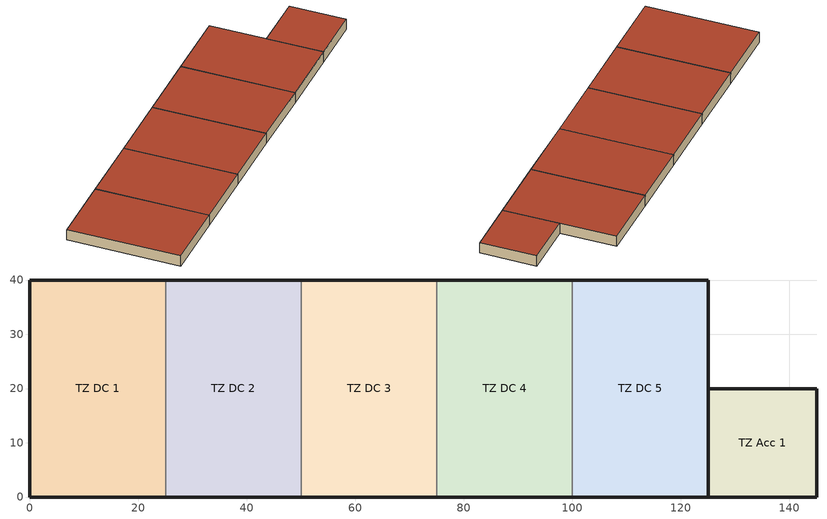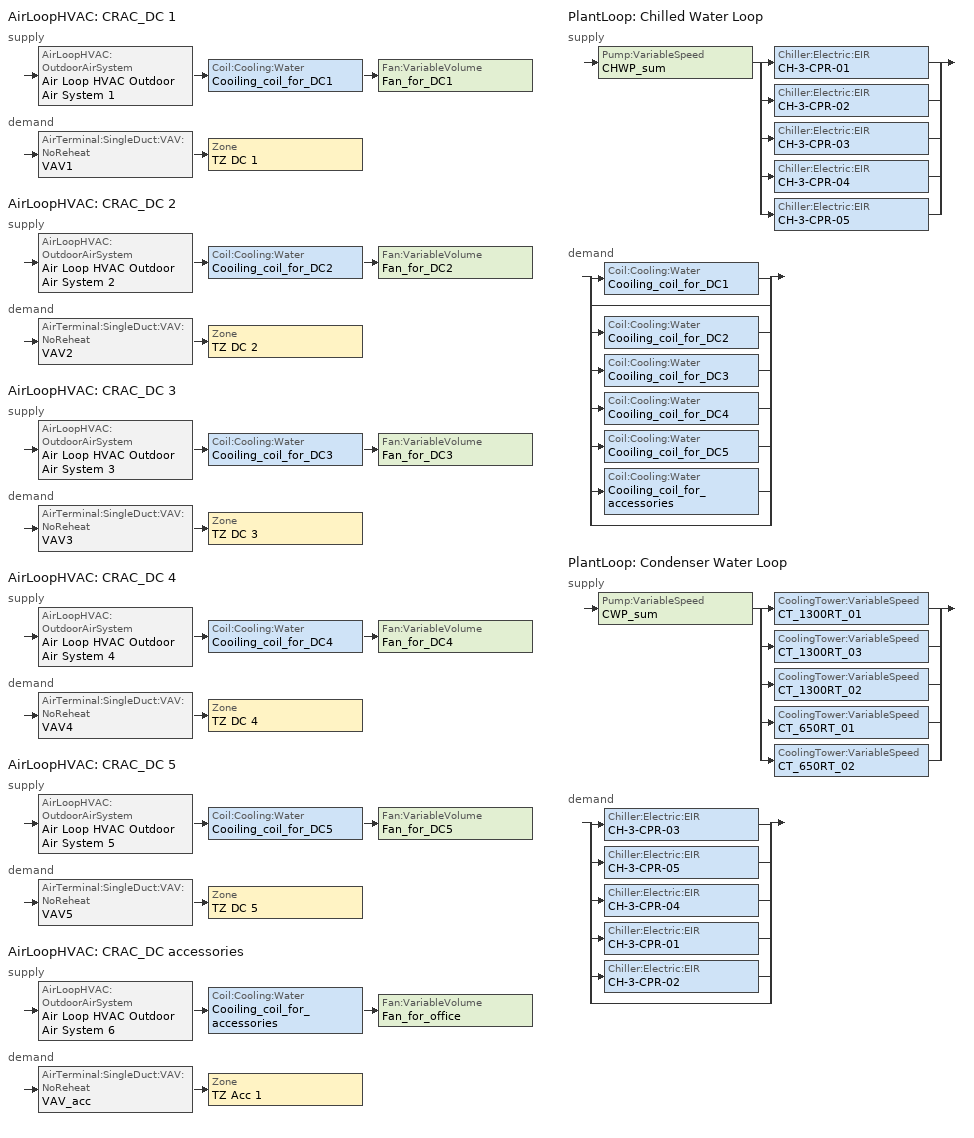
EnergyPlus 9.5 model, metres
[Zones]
TZ Acc 1
 floor ground (ExtSlabCarpet 4in ClimateZone 1-8): 145,20 145,0 125,0 125,20 z0
 wall outside (ASHRAE 189.1-2009 ExtWall Mass ClimateZone 5): 125,20 125,0 145,0 145,20 125,20 z0:4
 roof outside (ASHRAE 189.1-2009 ExtRoof IEAD ClimateZone 2-5): 145,0 145,20 125,20 125,0 z4
TZ DC 1
 floor ground (ExtSlabCarpet 4in ClimateZone 1-8): 25,40 25,0 0,0 0,40 z0
 wall outside (ASHRAE 189.1-2009 ExtWall Mass ClimateZone 5): 25,40 0,40 0,0 25,0 z0:4
 wall to TZ DC 2 (Interior Wall): 25,0 25,40 z0:4
 roof outside (ASHRAE 189.1-2009 ExtRoof IEAD ClimateZone 2-5): 25,0 25,40 0,40 0,0 z4
TZ DC 2
 floor ground (ExtSlabCarpet 4in ClimateZone 1-8): 50,40 50,0 25,0 25,40 z0
 wall outside (ASHRAE 189.1-2009 ExtWall Mass ClimateZone 5): 25,0 50,0 / 50,40 25,40 z0:4
 wall to TZ DC 3 (Interior Wall): 50,0 50,40 z0:4
 roof outside (ASHRAE 189.1-2009 ExtRoof IEAD ClimateZone 2-5): 50,0 50,40 25,40 25,0 z4
TZ DC 3
 floor ground (ExtSlabCarpet 4in ClimateZone 1-8): 75,40 75,0 50,0 50,40 z0
 wall outside (ASHRAE 189.1-2009 ExtWall Mass ClimateZone 5): 75,40 50,40 / 50,0 75,0 z0:4
 wall to TZ DC 4 (Interior Wall): 75,0 75,40 z0:4
 roof outside (ASHRAE 189.1-2009 ExtRoof IEAD ClimateZone 2-5): 75,0 75,40 50,40 50,0 z4
TZ DC 4
 floor ground (ExtSlabCarpet 4in ClimateZone 1-8): 100,40 100,0 75,0 75,40 z0
 wall outside (ASHRAE 189.1-2009 ExtWall Mass ClimateZone 5): 100,40 75,40 / 75,0 100,0 z0:4
 wall to TZ DC 5 (Interior Wall): 100,0 100,40 z0:4
 roof outside (ASHRAE 189.1-2009 ExtRoof IEAD ClimateZone 2-5): 100,0 100,40 75,40 75,0 z4
TZ DC 5
 floor ground (ExtSlabCarpet 4in ClimateZone 1-8): 125,40 125,0 100,0 100,40 z0
 wall outside (ASHRAE 189.1-2009 ExtWall Mass ClimateZone 5): 100,0 125,0 125,40 100,40 z0:4
 roof outside (ASHRAE 189.1-2009 ExtRoof IEAD ClimateZone 2-5): 125,0 125,40 100,40 100,0 z4
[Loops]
AirLoopHVAC 'CRAC_DC 1'
 supply: AirLoopHVAC:OutdoorAirSystem 'Air Loop HVAC Outdoor Air System 1' > Coil:Cooling:Water 'Cooiling_coil_for_DC1' > Fan:VariableVolume 'Fan_for_DC1'
 demand: AirTerminal:SingleDuct:VAV:NoReheat 'VAV1' > Zone 'TZ DC 1'
AirLoopHVAC 'CRAC_DC 2'
 supply: AirLoopHVAC:OutdoorAirSystem 'Air Loop HVAC Outdoor Air System 2' > Coil:Cooling:Water 'Cooiling_coil_for_DC2' > Fan:VariableVolume 'Fan_for_DC2'
 demand: AirTerminal:SingleDuct:VAV:NoReheat 'VAV2' > Zone 'TZ DC 2'
AirLoopHVAC 'CRAC_DC 3'
 supply: AirLoopHVAC:OutdoorAirSystem 'Air Loop HVAC Outdoor Air System 3' > Coil:Cooling:Water 'Cooiling_coil_for_DC3' > Fan:VariableVolume 'Fan_for_DC3'
 demand: AirTerminal:SingleDuct:VAV:NoReheat 'VAV3' > Zone 'TZ DC 3'
AirLoopHVAC 'CRAC_DC 4'
 supply: AirLoopHVAC:OutdoorAirSystem 'Air Loop HVAC Outdoor Air System 4' > Coil:Cooling:Water 'Cooiling_coil_for_DC4' > Fan:VariableVolume 'Fan_for_DC4'
 demand: AirTerminal:SingleDuct:VAV:NoReheat 'VAV4' > Zone 'TZ DC 4'
AirLoopHVAC 'CRAC_DC 5'
 supply: AirLoopHVAC:OutdoorAirSystem 'Air Loop HVAC Outdoor Air System 5' > Coil:Cooling:Water 'Cooiling_coil_for_DC5' > Fan:VariableVolume 'Fan_for_DC5'
 demand: AirTerminal:SingleDuct:VAV:NoReheat 'VAV5' > Zone 'TZ DC 5'
AirLoopHVAC 'CRAC_DC accessories'
 supply: AirLoopHVAC:OutdoorAirSystem 'Air Loop HVAC Outdoor Air System 6' > Coil:Cooling:Water 'Cooiling_coil_for_accessories' > Fan:VariableVolume 'Fan_for_office'
 demand: AirTerminal:SingleDuct:VAV:NoReheat 'VAV_acc' > Zone 'TZ Acc 1'
PlantLoop 'Chilled Water Loop'
 supply: Pump:VariableSpeed 'CHWP_sum' > split
  | Chiller:Electric:EIR 'CH-3-CPR-01'
  | Chiller:Electric:EIR 'CH-3-CPR-02'
  | Chiller:Electric:EIR 'CH-3-CPR-03'
  | Chiller:Electric:EIR 'CH-3-CPR-04'
  | Chiller:Electric:EIR 'CH-3-CPR-05'
 demand: split
  | Coil:Cooling:Water 'Cooiling_coil_for_DC1'
  | bypass
  | Coil:Cooling:Water 'Cooiling_coil_for_DC2'
  | Coil:Cooling:Water 'Cooiling_coil_for_DC3'
  | Coil:Cooling:Water 'Cooiling_coil_for_DC4'
  | Coil:Cooling:Water 'Cooiling_coil_for_DC5'
  | Coil:Cooling:Water 'Cooiling_coil_for_accessories'
  | bypass
PlantLoop 'Condenser Water Loop'
 supply: Pump:VariableSpeed 'CWP_sum' > split
  | CoolingTower:VariableSpeed 'CT_1300RT_01'
  | CoolingTower:VariableSpeed 'CT_1300RT_03'
  | CoolingTower:VariableSpeed 'CT_1300RT_02'
  | CoolingTower:VariableSpeed 'CT_650RT_01'
  | CoolingTower:VariableSpeed 'CT_650RT_02'
 demand: split
  | Chiller:Electric:EIR 'CH-3-CPR-03'
  | Chiller:Electric:EIR 'CH-3-CPR-05'
  | Chiller:Electric:EIR 'CH-3-CPR-04'
  | Chiller:Electric:EIR 'CH-3-CPR-01'
  | Chiller:Electric:EIR 'CH-3-CPR-02'
  | bypass
[Building]
Building 1
[Site:Location]
SINGAPORE: Latitude {deg}=1.37; Longitude {deg}=103.98; Time Zone {hr}=8; Elevation {m}=16
[SizingPeriod:DesignDay] Day of Month=21; Dry-Bulb Temperature Range Modifier Type=DefaultMultipliers; Barometric Pressure {Pa}=101133; Rain Indicator=No; Snow Indicator=No; Daylight Saving Time Indicator=No
Name | Month | Day Type | Maximum Dry-Bulb Temperature {C} | Daily Dry-Bulb Temperature Range {deltaC} | Humidity Condition Type | Wetbulb or DewPoint at Maximum Dry-Bulb {C} | Wind Speed {m/s} | Wind Direction {deg} | Solar Model Indicator | ASHRAE Clear Sky Optical Depth for Beam Irradiance (taub) | ASHRAE Clear Sky Optical Depth for Diffuse Irradiance (taud) | Enthalpy at Maximum Dry-Bulb {J/kg} | Sky Clearness
SINGAPORE Ann Clg .4% Condns DB=>MWB | 6 | SummerDesignDay | 33.2 | 5.5 | Wetbulb | 26.4 | 4.1 | 30 | ASHRAETau | 0.494 | 2.03
SINGAPORE Ann Clg .4% Condns DP=>MDB | 6 | SummerDesignDay | 29.5 | 5.5 | Dewpoint | 27 | 4.1 | 30 | ASHRAETau | 0.494 | 2.03
SINGAPORE Ann Clg .4% Condns Enth=>MDB | 6 | SummerDesignDay | 30.9 | 5.5 | Enthalpy |  | 4.1 | 30 | ASHRAETau | 0.494 | 2.03 | 88500
SINGAPORE Ann Clg .4% Condns WB=>MDB | 6 | SummerDesignDay | 30.7 | 5.5 | Wetbulb | 27.7 | 4.1 | 30 | ASHRAETau | 0.494 | 2.03
SINGAPORE Ann Htg 99.6% Condns DB | 12 | WinterDesignDay | 23 | 0 | Wetbulb | 23 | 2 | 320 | ASHRAEClearSky |  |  |  | 0
SINGAPORE Ann Htg Wind 99.6% Condns WS=>MCDB | 12 | WinterDesignDay | 28 | 0 | Wetbulb | 28 | 8.3 | 320 | ASHRAEClearSky |  |  |  | 0
SINGAPORE Ann Hum_n 99.6% Condns DP=>MCDB | 12 | WinterDesignDay | 28.4 | 0 | Dewpoint | 20.9 | 2 | 320 | ASHRAEClearSky |  |  |  | 0
[Material] Thermal Absorptance=0.9
Name | Roughness | Thickness {m} | Conductivity {W/m-K} | Density {kg/m3} | Specific Heat {J/kg-K} | Solar Absorptance | Visible Absorptance
1/2IN Gypsum | Smooth | 0.0127 | 0.16 | 784.9 | 830 | 0.4 | 0.4
1IN Stucco | Smooth | 0.0253 | 0.6918 | 1858 | 837 | 0.92 | 0.92
8IN Concrete HW | MediumRough | 0.2033 | 1.7296 | 2243 | 837 | 0.65 | 0.65
G01a 19mm gypsum board | MediumSmooth | 0.019 | 0.16 | 800 | 1090 | 0.4 | 0.4
MAT-CC05 4 HW CONCRETE | Rough | 0.1016 | 1.311 | 2240 | 836.8 | 0.85 | 0.85
Metal Decking | MediumSmooth | 0.0015 | 45.006 | 7680 | 418.4 | 0.6 | 0.6
Roof Insulation [21] | MediumRough | 0.2105 | 0.049 | 265 | 836.8 | 0.7 | 0.7
Roof Membrane | VeryRough | 0.0095 | 0.16 | 1121.29 | 1460 | 0.7 | 0.7
Wall Insulation [40] | MediumRough | 0.0794 | 0.0432 | 91 | 837 | 0.5 | 0.5
[Material:AirGap]
F04 Wall air space resistance: Thermal Resistance {m2-K/W}=0.15
[Material:NoMass]
CP02 CARPET PAD: Roughness=Smooth; Thermal Resistance {m2-K/W}=0.1; Thermal Absorptance=0.9; Solar Absorptance=0.8; Visible Absorptance=0.8
[Construction]
ASHRAE 189.1-2009 ExtRoof IEAD ClimateZone 2-5: Roof Membrane, Roof Insulation [21], Metal Decking
ASHRAE 189.1-2009 ExtWall Mass ClimateZone 5: 1IN Stucco, 8IN Concrete HW, Wall Insulation [40], 1/2IN Gypsum
ExtSlabCarpet 4in ClimateZone 1-8: MAT-CC05 4 HW CONCRETE, CP02 CARPET PAD
Interior Wall: G01a 19mm gypsum board, F04 Wall air space resistance, G01a 19mm gypsum board
[Zone]
TZ Acc 1; TZ DC 1; TZ DC 2; TZ DC 3; TZ DC 4; TZ DC 5
[ZoneControl:Thermostat]
Name | Zone or ZoneList | Control Type Schedule | Control 1
TZ Acc 1 Thermostat | TZ Acc 1 | TZ Acc 1 Thermostat Schedule | Thermostat Setpoint Dual Setpoint 6
TZ DC 1 Thermostat | TZ DC 1 | TZ DC 1 Thermostat Schedule | Thermostat Setpoint Dual Setpoint 1
TZ DC 2 Thermostat | TZ DC 2 | TZ DC 2 Thermostat Schedule | Thermostat Setpoint Dual Setpoint 2
TZ DC 3 Thermostat | TZ DC 3 | TZ DC 3 Thermostat Schedule | Thermostat Setpoint Dual Setpoint 3
TZ DC 4 Thermostat | TZ DC 4 | TZ DC 4 Thermostat Schedule | Thermostat Setpoint Dual Setpoint 4
TZ DC 5 Thermostat | TZ DC 5 | TZ DC 5 Thermostat Schedule | Thermostat Setpoint Dual Setpoint 5
[ThermostatSetpoint:DualSetpoint] Heating Setpoint Temperature Schedule=DC HtgSetp
Name | Cooling Setpoint Temperature Schedule
Thermostat Setpoint Dual Setpoint 6 | DC ClgSetp
Thermostat Setpoint Dual Setpoint 1 | DC1 ClgSetp
Thermostat Setpoint Dual Setpoint 2 | DC2 ClgSetp
Thermostat Setpoint Dual Setpoint 3 | DC3 ClgSetp
Thermostat Setpoint Dual Setpoint 4 | DC4 ClgSetp
Thermostat Setpoint Dual Setpoint 5 | DC5 ClgSetp
[AirTerminal:SingleDuct:VAV:NoReheat] Availability Schedule=Always On Discrete hvac_library; Maximum Air Flow Rate {m3/s}=Autosize; Zone Minimum Air Flow Input Method=Constant; Constant Minimum Air Flow Fraction=0.3; Fixed Minimum Air Flow Rate {m3/s}=0
VAV_acc; VAV1; VAV2; VAV3; VAV4; VAV5
[Zone equipment]
TZ Acc 1: VAV_acc
TZ DC 1: VAV1
TZ DC 2: VAV2
TZ DC 3: VAV3
TZ DC 4: VAV4
TZ DC 5: VAV5
[Sizing:Zone] Zone Cooling Design Supply Air Temperature Input Method=SupplyAirTemperature; Zone Cooling Design Supply Air Temperature {C}=14; Zone Cooling Design Supply Air Temperature Difference {deltaC}=11.11; Zone Heating Design Supply Air Temperature Input Method=SupplyAirTemperature; Zone Heating Design Supply Air Temperature {C}=40; Zone Heating Design Supply Air Temperature Difference {deltaC}=11.11; Zone Cooling Design Supply Air Humidity Ratio {kgWater/kgDryAir}=0.0085; Zone Heating Design Supply Air Humidity Ratio {kgWater/kgDryAir}=0.008; Cooling Design Air Flow Method=DesignDay; Cooling Design Air Flow Rate {m3/s}=0; Cooling Minimum Air Flow per Zone Floor Area {m3/s-m2}=0.000762; Cooling Minimum Air Flow {m3/s}=0; Cooling Minimum Air Flow Fraction=0; Heating Design Air Flow Method=DesignDay; Heating Design Air Flow Rate {m3/s}=0; Heating Maximum Air Flow per Zone Floor Area {m3/s-m2}=0.002032; Heating Maximum Air Flow {m3/s}=0.141576; Heating Maximum Air Flow Fraction=0.3; Account for Dedicated Outdoor Air System=No; Dedicated Outdoor Air System Control Strategy=NeutralSupplyAir; Dedicated Outdoor Air Low Setpoint Temperature for Design {C}=autosize; Dedicated Outdoor Air High Setpoint Temperature for Design {C}=autosize
Name | Design Specification Outdoor Air Object | Design Specification Zone Air Distribution Object
TZ Acc 1 | DC - Office -  Ventilation | TZ Acc 1 Design Spec Zone Air Dist
TZ DC 1 | DC hall Ventilation | TZ DC 1 Design Spec Zone Air Dist
TZ DC 2 | DC hall Ventilation | TZ DC 2 Design Spec Zone Air Dist
TZ DC 3 | DC hall Ventilation | TZ DC 3 Design Spec Zone Air Dist
TZ DC 4 | DC hall Ventilation | TZ DC 4 Design Spec Zone Air Dist
TZ DC 5 | DC hall Ventilation | TZ DC 5 Design Spec Zone Air Dist
[DesignSpecification:ZoneAirDistribution] Zone Air Distribution Effectiveness in Cooling Mode=1; Zone Air Distribution Effectiveness in Heating Mode=1
TZ Acc 1 Design Spec Zone Air Dist; TZ DC 1 Design Spec Zone Air Dist; TZ DC 2 Design Spec Zone Air Dist; TZ DC 3 Design Spec Zone Air Dist; TZ DC 4 Design Spec Zone Air Dist; TZ DC 5 Design Spec Zone Air Dist
[Controller:MechanicalVentilation] Availability Schedule=Always On Discrete; Demand Controlled Ventilation=No; System Outdoor Air Method=ZoneSum
Name | Zone or ZoneList 1 | Design Specification Outdoor Air Object Name 1 | Design Specification Zone Air Distribution Object Name 1
Controller Mechanical Ventilation 6 | TZ Acc 1 | DC - Office -  Ventilation | TZ Acc 1 Design Spec Zone Air Dist
Controller Mechanical Ventilation 1 | TZ DC 1 | DC hall Ventilation | TZ DC 1 Design Spec Zone Air Dist
Controller Mechanical Ventilation 2 | TZ DC 2 | DC hall Ventilation | TZ DC 2 Design Spec Zone Air Dist
Controller Mechanical Ventilation 3 | TZ DC 3 | DC hall Ventilation | TZ DC 3 Design Spec Zone Air Dist
Controller Mechanical Ventilation 4 | TZ DC 4 | DC hall Ventilation | TZ DC 4 Design Spec Zone Air Dist
Controller Mechanical Ventilation 5 | TZ DC 5 | DC hall Ventilation | TZ DC 5 Design Spec Zone Air Dist
[DesignSpecification:OutdoorAir] Outdoor Air Method=Sum; Outdoor Air Flow per Zone {m3/s}=0; Outdoor Air Flow Air Changes per Hour {1/hr}=0
Name | Outdoor Air Flow per Person {m3/s-person} | Outdoor Air Flow per Zone Floor Area {m3/s-m2}
DC - Office -  Ventilation | 0.00943895 | 0
DC hall Ventilation | 0 | 0.000254
[AirLoopHVAC] Design Supply Air Flow Rate {m3/s}=AutoSize
CRAC_DC 1; CRAC_DC 2; CRAC_DC 3; CRAC_DC 4; CRAC_DC 5; CRAC_DC accessories
[Sizing:System]
CRAC_DC 1; CRAC_DC 2; CRAC_DC 3; CRAC_DC 4; CRAC_DC 5; CRAC_DC accessories: Sensible, Autosize, 0.3, 7, 0.008, 12.8, 0.008, 12.8, 12.8, NonCoincident, Yes, Yes, 0.0085, 0.008, DesignDay, 0, 0.00996765, 1, 3.94755e-05, DesignDay, 0, 0.00996765, 1, 1, 3.15882e-05, ZoneSum, 1, FractionOfAutosizedCoolingCapacity, Autosize, 234.7, 1, HeatingDesignCapacity, Autosize, 157, 1, OnOff
[Controller:WaterCoil] Control Variable=Temperature; Action=Reverse; Actuator Variable=Flow; Controller Convergence Tolerance {deltaC}=Autosize; Maximum Actuated Flow {m3/s}=Autosize; Minimum Actuated Flow {m3/s}=0
Controller Water Coil 2; Controller Water Coil 1; Controller Water Coil 3; Controller Water Coil 4; Controller Water Coil 5; Controller Water Coil 6
[AvailabilityManager:Scheduled] Schedule=Always On Discrete
CRAC_DC 1 Availability Manager; Air Loop HVAC Outdoor Air System 1 Availability Manager; CRAC_DC 2 Availability Manager; Air Loop HVAC Outdoor Air System 2 Availability Manager; CRAC_DC 3 Availability Manager; Air Loop HVAC Outdoor Air System 3 Availability Manager; CRAC_DC 4 Availability Manager; Air Loop HVAC Outdoor Air System 4 Availability Manager; CRAC_DC 5 Availability Manager; Air Loop HVAC Outdoor Air System 5 Availability Manager; CRAC_DC accessories Availability Manager; Air Loop HVAC Outdoor Air System 6 Availability Manager
[Controller:OutdoorAir] Minimum Outdoor Air Flow Rate {m3/s}=0; Maximum Outdoor Air Flow Rate {m3/s}=Autosize; Economizer Control Type=NoEconomizer; Economizer Control Action Type=ModulateFlow; Economizer Maximum Limit Dry-Bulb Temperature {C}=28; Economizer Maximum Limit Enthalpy {J/kg}=64000; Economizer Minimum Limit Dry-Bulb Temperature {C}=-100; Lockout Type=NoLockout; Minimum Limit Type=FixedMinimum; High Humidity Control=No; Control High Indoor Humidity Based on Outdoor Humidity Ratio=Yes; Heat Recovery Bypass Control Type=BypassWhenWithinEconomizerLimits
Name | Mechanical Ventilation Controller
Controller Outdoor Air 1 | Controller Mechanical Ventilation 1
Controller Outdoor Air 2 | Controller Mechanical Ventilation 2
Controller Outdoor Air 3 | Controller Mechanical Ventilation 3
Controller Outdoor Air 4 | Controller Mechanical Ventilation 4
Controller Outdoor Air 5 | Controller Mechanical Ventilation 5
Controller Outdoor Air 6 | Controller Mechanical Ventilation 6
[SetpointManager:MixedAir] Control Variable=Temperature
Name | Setpoint Node or NodeList
Node SA_before_coolingcoil_DC1 OS Default SPM | Node SA_before_coolingcoil_DC1
Node SA_offcoil_DC1 OS Default SPM | Node SA_offcoil_DC1
Node SA_before_coolingcoil_DC2 OS Default SPM | Node SA_before_coolingcoil_DC2
Node SA_offgcoil_DC2 OS Default SPM | Node SA_offgcoil_DC2
Node SA_before_coolingcoil_DC3 OS Default SPM | Node SA_before_coolingcoil_DC3
Node SA_offgcoil_DC3 OS Default SPM | Node SA_offgcoil_DC3
Node SA_before_coolingcoil_DC4 OS Default SPM | Node SA_before_coolingcoil_DC4
Node SA_offgcoil_DC4 OS Default SPM | Node SA_offgcoil_DC4
Node SA_before_coolingcoil_DC5 OS Default SPM | Node SA_before_coolingcoil_DC5
Node SA_offgcoil_DC5 OS Default SPM | Node SA_offgcoil_DC5
Node SA_before_coolingcoil_accessories OS Default SPM | Node SA_before_coolingcoil_accessories
Node SA_offgcoil_accessories OS Default SPM | Node SA_offgcoil_accessories
[Coil:Cooling:Water] Availability Schedule=Always On Discrete; Design Water Flow Rate {m3/s}=Autosize; Design Air Flow Rate {m3/s}=Autosize; Design Inlet Water Temperature {C}=Autosize; Design Inlet Air Temperature {C}=Autosize; Design Outlet Air Temperature {C}=Autosize; Design Inlet Air Humidity Ratio {kgWater/kgDryAir}=Autosize; Design Outlet Air Humidity Ratio {kgWater/kgDryAir}=Autosize; Type of Analysis=SimpleAnalysis; Heat Exchanger Configuration=CrossFlow
Cooiling_coil_for_DC1; Cooiling_coil_for_DC2; Cooiling_coil_for_DC3; Cooiling_coil_for_DC4; Cooiling_coil_for_DC5; Cooiling_coil_for_accessories
[Fan:VariableVolume] Availability Schedule=Always On Discrete; Fan Total Efficiency=0.6045; Pressure Rise {Pa}=500; Maximum Flow Rate {m3/s}=AutoSize; Fan Power Minimum Flow Rate Input Method=FixedFlowRate; Fan Power Minimum Flow Fraction=0; Fan Power Minimum Air Flow Rate {m3/s}=0; Motor Efficiency=0.93; Motor In Airstream Fraction=1; Fan Power Coefficient 1=0.0407599; Fan Power Coefficient 2=0.088045; Fan Power Coefficient 3=-0.0729261; Fan Power Coefficient 4=0.94374; Fan Power Coefficient 5=0
Fan_for_DC1; Fan_for_DC2; Fan_for_DC3; Fan_for_DC4; Fan_for_DC5; Fan_for_office
[SetpointManager:Scheduled]
Setpoint Manager Scheduled 16: Control Variable=Temperature; Schedule=SAT_Setting for Accessories; Setpoint Node or NodeList=Node Air_supply_T_set_assessories
[PlantLoop] Fluid Type=Water; Maximum Loop Flow Rate {m3/s}=Autosize; Minimum Loop Flow Rate {m3/s}=0; Plant Loop Volume {m3}=Autocalculate; Plant Loop Demand Calculation Scheme=SingleSetpoint
Name | Plant Equipment Operation Scheme | Maximum Loop Temperature {C} | Minimum Loop Temperature {C} | Load Distribution Scheme
Chilled Water Loop | Chilled Water Loop Operation Schemes | 100 | 0 | SequentialUniformPLR
Condenser Water Loop | Condenser Water Loop Operation Schemes | 31 | 25 | UniformLoad
[Sizing:Plant] Sizing Option=NonCoincident; Zone Timesteps in Averaging Window=1; Coincident Sizing Factor Mode=None
Name | Loop Type | Design Loop Exit Temperature {C} | Loop Design Temperature Difference {deltaC}
Chilled Water Loop | Cooling | 11 | 9
Condenser Water Loop | Condenser | 29.4 | 5.6
[Pump:VariableSpeed]
CHWP_sum: Autosize, 400000, Autosize, 0.6, 0, 0, 1, 0, 0, 0, Intermittent, 0.5, PowerPerFlowPerPressure, 400000, 1.28205, 0
CWP_sum: Autosize, 275000, Autosize, 0.8, 0, 0, 1, 0, 0, 0, Intermittent, 0.5, PowerPerFlowPerPressure, 348701.1, 1.28205, 0
[Chiller:Electric:EIR] Reference Leaving Chilled Water Temperature {C}=11; Reference Entering Condenser Fluid Temperature {C}=28; Reference Condenser Fluid Flow Rate {m3/s}=Autosize; Cooling Capacity Function of Temperature Curve=CAPFT_RT; Electric Input to Cooling Output Ratio Function of Temperature Curve=EIRFT_RT; Electric Input to Cooling Output Ratio Function of Part Load Ratio Curve=EIRFPLR_RT; Minimum Part Load Ratio=0.1; Maximum Part Load Ratio=1; Optimum Part Load Ratio=0.92; Minimum Unloading Ratio=0.2; Condenser Type=WaterCooled; Condenser Fan Power Ratio {W/W}=0; Fraction of Compressor Electric Consumption Rejected by Condenser=1; Leaving Chilled Water Lower Temperature Limit {C}=2; Chiller Flow Mode=NotModulated; Sizing Factor=1
Name | Reference Capacity {W} | Reference COP {W/W} | Reference Chilled Water Flow Rate {m3/s}
CH-3-CPR-02 | 1758500 | 6.5 | 0.032
CH-3-CPR-03 | 3517000 | 6.2 | 0.1
CH-3-CPR-04; CH-3-CPR-05 | 3517000 | 6.5 | 0.066
CH-3-CPR-01 | 1758500 | 6.2 | 0.05
[PlantEquipmentOperationSchemes] Control Scheme 1 Schedule=Always On Discrete
Name | Control Scheme 1
Chilled Water Loop Operation Schemes | Chilled Water Loop Cooling Operation Scheme
Condenser Water Loop Operation Schemes | Condenser Water Loop Cooling Operation Scheme
[PlantEquipmentOperation:CoolingLoad] Load Range 1 Lower Limit {W}=0; Load Range 1 Upper Limit {W}=1000000000
Name | Range 1 Equipment List
Chilled Water Loop Cooling Operation Scheme | Chilled Water Loop Cooling Equipment List
Condenser Water Loop Cooling Operation Scheme | Condenser Water Loop Cooling Equipment List
[PlantEquipmentList]
Chilled Water Loop Cooling Equipment List: CH-3-CPR-01, CH-3-CPR-03, CH-3-CPR-02, CH-3-CPR-04, CH-3-CPR-05
Condenser Water Loop Cooling Equipment List: CT_1300RT_01, CT_1300RT_02, CT_650RT_01, CT_1300RT_03, CT_650RT_02
[CoolingTower:VariableSpeed] Model Type=CoolToolsCrossFlow; Design Inlet Air Wet-Bulb Temperature {C}=26.6; Design Approach Temperature {deltaC}=4; Design Range Temperature {deltaC}=6.5; Design Water Flow Rate {m3/s}=Autosize; Design Air Flow Rate {m3/s}=Autosize; Fan Power Ratio Function of Air Flow Rate Ratio Curve=Var Spd Cooling Tower 1 Fan Power Ratio Curve; Minimum Air Flow Rate Ratio=0.2; Fraction of Tower Capacity in Free Convection Regime=0.125; Basin Heater Capacity {W/K}=0; Basin Heater Setpoint Temperature {C}=2; Evaporation Loss Mode=SaturatedExit; Evaporation Loss Factor {percent/K}=0.2; Drift Loss Percent {percent}=0.008; Blowdown Calculation Mode=ConcentrationRatio; Blowdown Concentration Ratio=3; Sizing Factor=1
Name | Design Fan Power {W}
CT_1300RT_01; CT_1300RT_02; CT_1300RT_03 | 18000
CT_650RT_01; CT_650RT_02 | 7000
[SetpointManager:FollowOutdoorAirTemperature]
Setpoint Manager Follow Outdoor Air Temperature 1: Control Variable=Temperature; Reference Temperature Type=OutdoorAirWetBulb; Offset Temperature Difference {deltaC}=2.5; Maximum Setpoint Temperature {C}=32; Minimum Setpoint Temperature {C}=26; Setpoint Node or NodeList=Node CW_Setpoint
[ElectricEquipment:ITE:AirCooled] Air Flow Calculation Method=FlowFromSystem; Design Power Input Calculation Method=Watts/Unit; CPU Power Input Function of Loading and Air Temperature Curve=Data Center Servers Power fLoadTemp; Design Fan Power Input Fraction=0.4; Design Fan Air Flow Rate per Power Input {m3/s-W}=0.0001; Air Flow Function of Loading and Air Temperature Curve=Data Center Servers Airflow fLoadTemp; Fan Power Input Function of Flow Curve=ECM FanPower fFlow; Design Entering Air Temperature {C}=18; Environmental Class=A3; Air Inlet Connection Type=AdjustedSupply; Design Recirculation Fraction=0.1; Recirculation Function of Loading and Supply Temperature Curve=Data Center Recirculation fLoadTemp; Design Electric Power Supply Efficiency=0.9; Electric Power Supply Efficiency Function of Part Load Ratio Curve=UPS Efficiency fPLR; Fraction of Electric Power Supply Losses to Zone=1
Name | Zone | Watts per Unit {W} | Number of Units | Design Power Input Schedule
DataHall_1_Equip | TZ DC 1 | 4997.5 | 405 | Data Center Operation Schedule 1
DataHall_2_Equip | TZ DC 2 | 4537.7 | 478 | Data Center Operation Schedule 2
DataHall_3_Equip | TZ DC 3 | 4014.4 | 416 | Data Center Operation Schedule 3
DataHall_4_Equip | TZ DC 4 | 3804.3 | 322 | Data Center Operation Schedule 4
DataHall_5_Equip | TZ DC 5 | 3888.2 | 322 | Data Center Operation Schedule 5
[Schedule:Compact]
TZ Acc 1 Thermostat Schedule; TZ DC 1 Thermostat Schedule; TZ DC 2 Thermostat Schedule; TZ DC 3 Thermostat Schedule; TZ DC 4 Thermostat Schedule; TZ DC 5 Thermostat Schedule: Through: 12/31, For: AllDays, Until: 24:00, 4
[Schedule:Day:Interval]
Large_OFF HtgSetp Rule 1 Day Schedule: No, 24:00, 15.6
Large_OFF HtgSetp Default Schedule; Large_OFF HtgSetp Rule 2 Day Schedule; Large_OFF HtgSetp Summer Design Day; Large_OFF HtgSetp Winter Design Day: No, 24:00, 15
Daily_DC_RAT_setpoint; Daily_DC1_RAT_setpoint; Daily_DC2_RAT_setpoint; Daily_DC3_RAT_setpoint; Daily_DC4_RAT_setpoint; Daily_DC5_RAT_setpoint: No, 24:00, 27
Daily SAT_Setting for Accessories: No, 24:00, 20
[Schedule:Week:Daily]
Schedule:Week:Daily {473ed456-c61e-449d-943e-6295a9119c3d}: Large_OFF HtgSetp Rule 1 Day Schedule, Large_OFF HtgSetp Default Schedule, Large_OFF HtgSetp Default Schedule, Large_OFF HtgSetp Default Schedule, Large_OFF HtgSetp Default Schedule, Large_OFF HtgSetp Default Schedule, Large_OFF HtgSetp Rule 2 Day Schedule, Large_OFF HtgSetp Default Schedule, Large_OFF HtgSetp Summer Design Day, Large_OFF HtgSetp Winter Design Day, Large_OFF HtgSetp Default Schedule, Large_OFF HtgSetp Default Schedule
Schedule:Week:Daily {DC_RAT_setpoint}: Daily_DC_RAT_setpoint, Daily_DC_RAT_setpoint, Daily_DC_RAT_setpoint, Daily_DC_RAT_setpoint, Daily_DC_RAT_setpoint, Daily_DC_RAT_setpoint, Daily_DC_RAT_setpoint, Daily_DC_RAT_setpoint, Daily_DC_RAT_setpoint, Daily_DC_RAT_setpoint, Daily_DC_RAT_setpoint, Daily_DC_RAT_setpoint
Schedule:Week:Daily {DC1_RAT_setpoint}: Daily_DC1_RAT_setpoint, Daily_DC1_RAT_setpoint, Daily_DC1_RAT_setpoint, Daily_DC1_RAT_setpoint, Daily_DC1_RAT_setpoint, Daily_DC1_RAT_setpoint, Daily_DC1_RAT_setpoint, Daily_DC1_RAT_setpoint, Daily_DC1_RAT_setpoint, Daily_DC1_RAT_setpoint, Daily_DC1_RAT_setpoint, Daily_DC1_RAT_setpoint
Schedule:Week:Daily {DC2_RAT_setpoint}: Daily_DC2_RAT_setpoint, Daily_DC2_RAT_setpoint, Daily_DC2_RAT_setpoint, Daily_DC2_RAT_setpoint, Daily_DC2_RAT_setpoint, Daily_DC2_RAT_setpoint, Daily_DC2_RAT_setpoint, Daily_DC2_RAT_setpoint, Daily_DC2_RAT_setpoint, Daily_DC2_RAT_setpoint, Daily_DC2_RAT_setpoint, Daily_DC2_RAT_setpoint
Schedule:Week:Daily {DC3_RAT_setpoint}: Daily_DC3_RAT_setpoint, Daily_DC3_RAT_setpoint, Daily_DC3_RAT_setpoint, Daily_DC3_RAT_setpoint, Daily_DC3_RAT_setpoint, Daily_DC3_RAT_setpoint, Daily_DC3_RAT_setpoint, Daily_DC3_RAT_setpoint, Daily_DC3_RAT_setpoint, Daily_DC3_RAT_setpoint, Daily_DC3_RAT_setpoint, Daily_DC3_RAT_setpoint
Schedule:Week:Daily {DC4_RAT_setpoint}: Daily_DC4_RAT_setpoint, Daily_DC4_RAT_setpoint, Daily_DC4_RAT_setpoint, Daily_DC4_RAT_setpoint, Daily_DC4_RAT_setpoint, Daily_DC4_RAT_setpoint, Daily_DC4_RAT_setpoint, Daily_DC4_RAT_setpoint, Daily_DC4_RAT_setpoint, Daily_DC4_RAT_setpoint, Daily_DC4_RAT_setpoint, Daily_DC4_RAT_setpoint
Schedule:Week:Daily {DC5_RAT_setpoint}: Daily_DC5_RAT_setpoint, Daily_DC5_RAT_setpoint, Daily_DC5_RAT_setpoint, Daily_DC5_RAT_setpoint, Daily_DC5_RAT_setpoint, Daily_DC5_RAT_setpoint, Daily_DC5_RAT_setpoint, Daily_DC5_RAT_setpoint, Daily_DC5_RAT_setpoint, Daily_DC5_RAT_setpoint, Daily_DC5_RAT_setpoint, Daily_DC5_RAT_setpoint
Schedule:Week:Daily {Week SAT_Setting for Accessories}: Daily SAT_Setting for Accessories, Daily SAT_Setting for Accessories, Daily SAT_Setting for Accessories, Daily SAT_Setting for Accessories, Daily SAT_Setting for Accessories, Daily SAT_Setting for Accessories, Daily SAT_Setting for Accessories, Daily SAT_Setting for Accessories, Daily SAT_Setting for Accessories, Daily SAT_Setting for Accessories, Daily SAT_Setting for Accessories, Daily SAT_Setting for Accessories
[Schedule:Year]
DC HtgSetp: Schedule:Week:Daily {473ed456-c61e-449d-943e-6295a9119c3d}, 1, 1, 12, 31
DC ClgSetp: Schedule:Week:Daily {DC_RAT_setpoint}, 1, 1, 12, 31
DC1 ClgSetp: Schedule:Week:Daily {DC1_RAT_setpoint}, 1, 1, 12, 31
DC2 ClgSetp: Schedule:Week:Daily {DC2_RAT_setpoint}, 1, 1, 12, 31
DC3 ClgSetp: Schedule:Week:Daily {DC3_RAT_setpoint}, 1, 1, 12, 31
DC4 ClgSetp: Schedule:Week:Daily {DC4_RAT_setpoint}, 1, 1, 12, 31
DC5 ClgSetp: Schedule:Week:Daily {DC5_RAT_setpoint}, 1, 1, 12, 31
SAT_Setting for Accessories: Schedule:Week:Daily {Week SAT_Setting for Accessories}, 1, 1, 12, 31
[Schedule:Constant]
Always On Discrete hvac_library: OnOff hvac_library, 1
Always On Discrete: OnOff, 1
Data Center Operation Schedule 1; Data Center Operation Schedule 2; Data Center Operation Schedule 3; Data Center Operation Schedule 4; Data Center Operation Schedule 5: Any Number, 1
[Curve:Biquadratic]
Name | Coefficient1 Constant | Coefficient2 x | Coefficient3 x**2 | Coefficient4 y | Coefficient5 y**2 | Coefficient6 x*y | Minimum Value of x | Maximum Value of x | Minimum Value of y | Maximum Value of y | Minimum Curve Output | Maximum Curve Output | Input Unit Type for X | Input Unit Type for Y | Output Unit Type
CAPFT_RT | 1 | 0 | 0 | 0 | 0 | 0 | 10 | 15 | 15.56 | 29.44
EIRFT_RT | 0.474497 | -0.0890021 | 0.00214058 | 0.0690612 | -0.00112497 | 0.00060898 | 10 | 15 | 15.56 | 29.44
Data Center Servers Power fLoadTemp; Data Center Servers Airflow fLoadTemp | 0 | 1 | 0 | 0 | 0 | 0 | 0 | 1.5 | -10 | 99 | 0 | 99 | Dimensionless | Temperature | Dimensionless
Data Center Recirculation fLoadTemp | 1 | 0 | 0 | 0 | 0 | 0 | 0 | 1.5 | -10 | 99 | 0 | 99 | Dimensionless | Temperature | Dimensionless
[Curve:Quadratic]
Name | Coefficient1 Constant | Coefficient2 x | Coefficient3 x**2 | Minimum Value of x | Maximum Value of x
EIRFPLR_RT | 0.302358 | -0.0289359 | 0.726227 | 0.2 | 1.04
ECM FanPower fFlow | 0 | 1 | 0 | 0 | 99
UPS Efficiency fPLR | 1 | 0 | 0 | 0 | 99
[Curve:Cubic]
Var Spd Cooling Tower 1 Fan Power Ratio Curve: Coefficient1 Constant=-0.0093; Coefficient2 x=0.0512; Coefficient3 x**2=-0.0838; Coefficient4 x**3=1.0419; Minimum Value of x=0.15; Maximum Value of x=1
